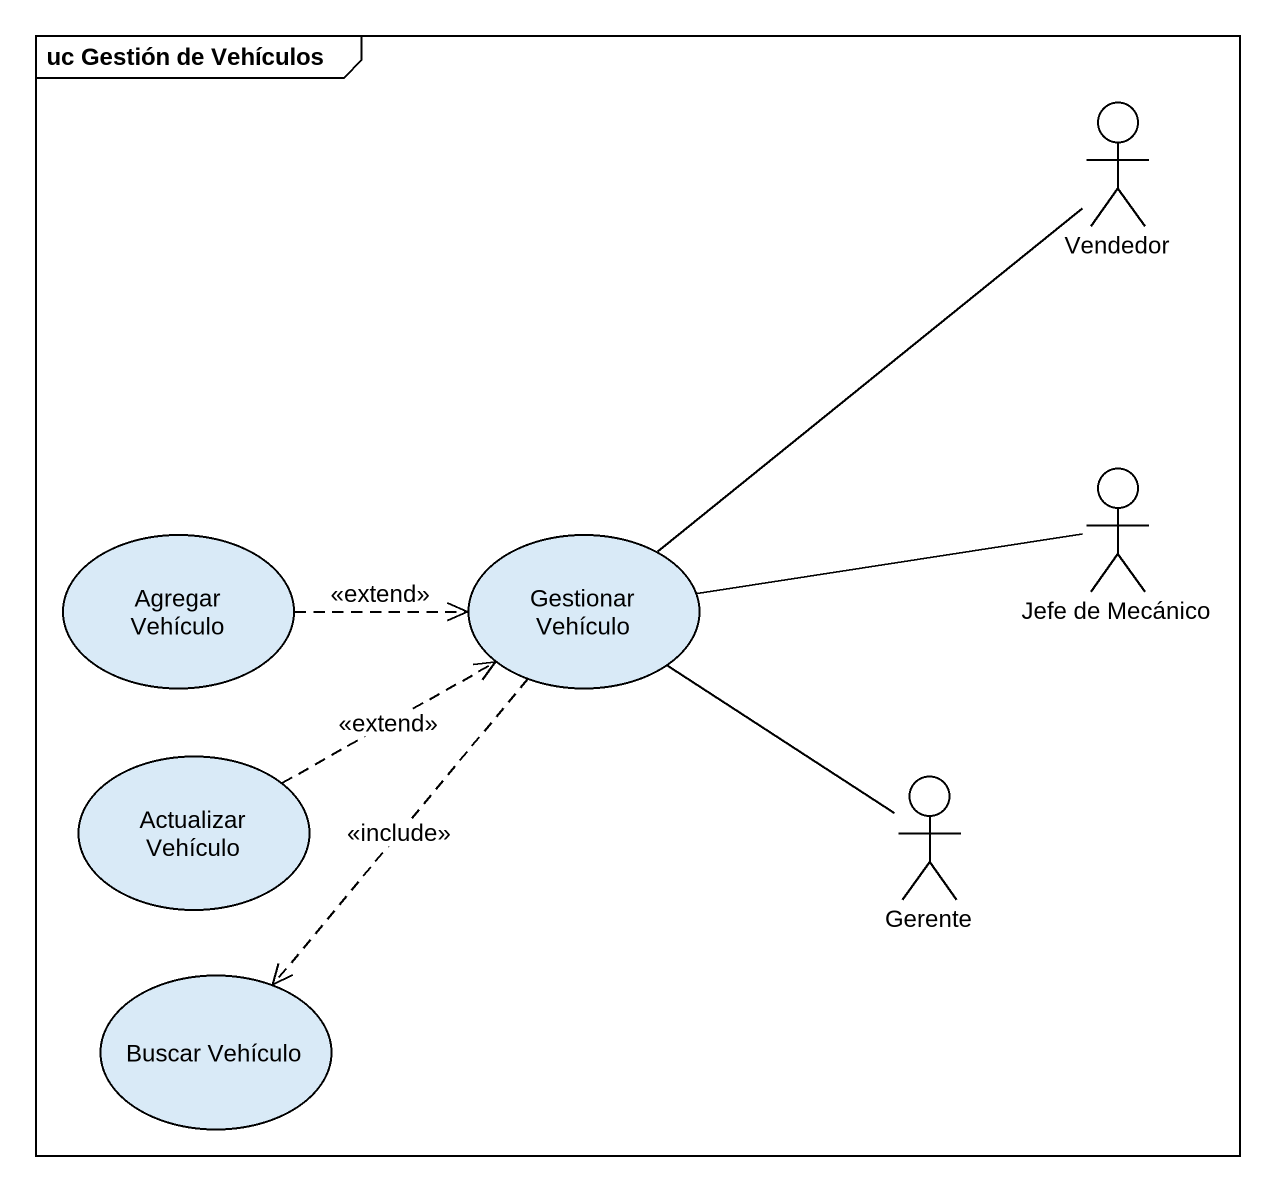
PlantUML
@startuml
mainframe uc Gestión de Vehículos
actor Vendedor
actor "Jefe de Mecánico" as Jefe_de_Mecánico
usecase "Agregar Vehículo" as Agregar_Vehículo
usecase "Gestionar Vehículo" as Gestionar_Vehículo
usecase "Actualizar Vehículo" as Actualizar_Vehículo
actor Gerente
usecase "Buscar Vehículo" as Buscar_Vehículo
Vendedor -- Gestionar_Vehículo
Jefe_de_Mecánico -left- Gestionar_Vehículo
Agregar_Vehículo .right.> Gestionar_Vehículo : <<extend>>
Gestionar_Vehículo ..> Buscar_Vehículo : <<include>>
Actualizar_Vehículo .right.> Gestionar_Vehículo : <<extend>>
Gerente -up- Gestionar_Vehículo
@enduml
